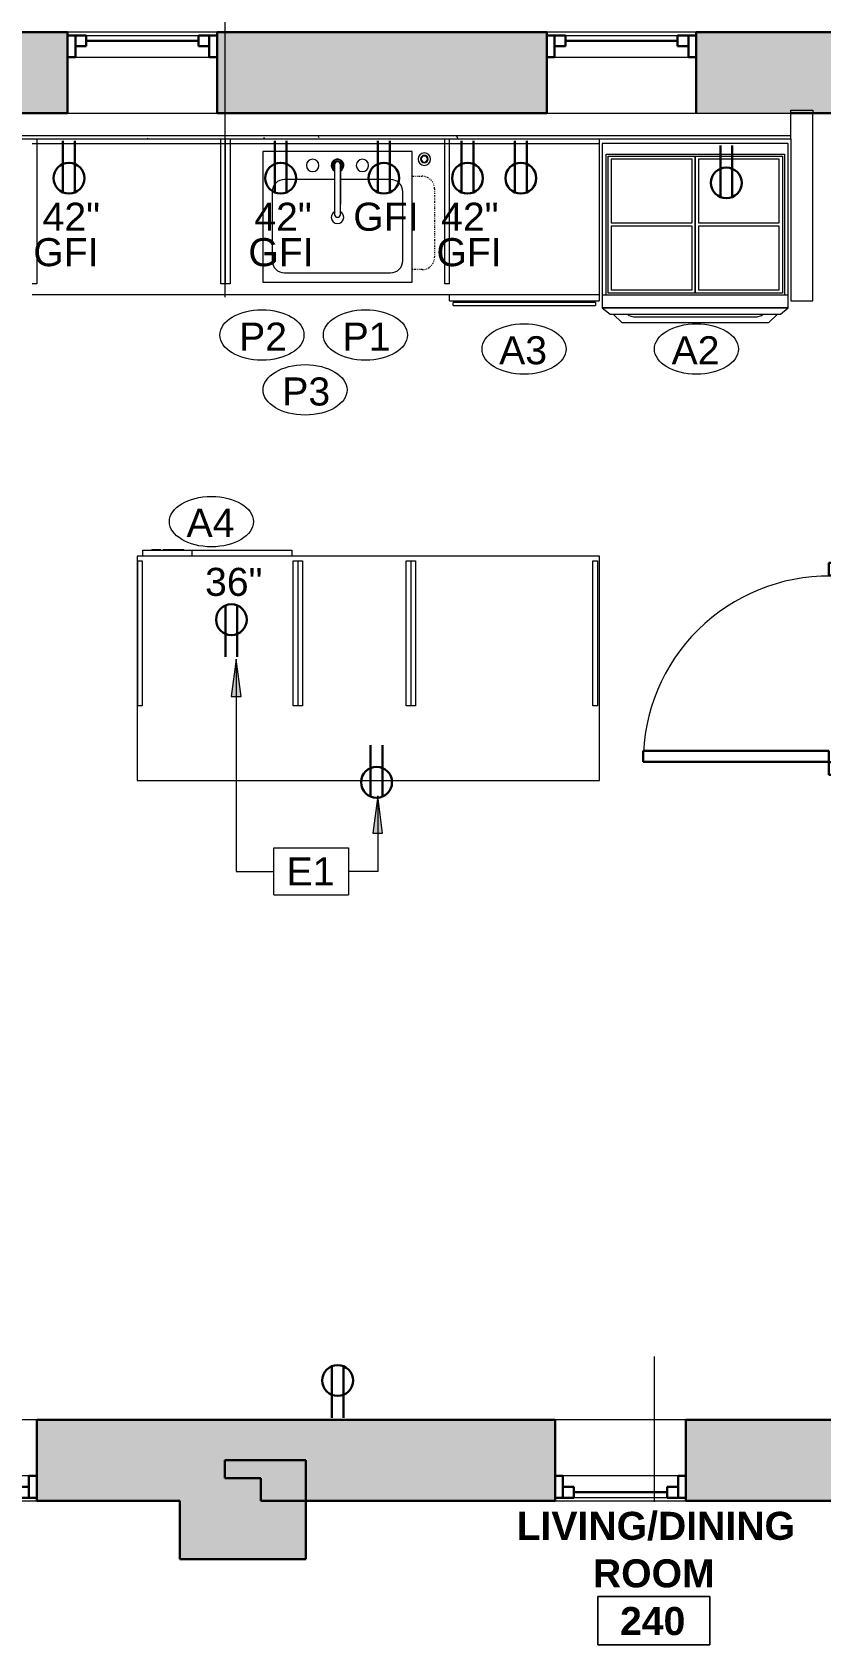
# Model space of a CAD drawing. Header units: inches. Extents: x -529 to 1015, y -2066 to -1239.
# Drawn here: x 96.3 to 223, y -1943.6 to -1684.7 of the extents above; entities that cross this region are included whole.
import ezdxf

# ---------------------------------------------------------------- set-up
doc = ezdxf.new("R2010")
doc.units = ezdxf.units.IN
doc.header["$MEASUREMENT"] = 0
doc.linetypes.add('Dash dot dot', pattern=[0.8125, 0.25, -0.1875, 0, -0.1875, 0, -0.1875])
for name, color, linetype, lineweight in [('A-ANNO-KEYN', 231, 'Continuous', 9), ('A-ANNO-NOTE', 131, 'Continuous', 9), ('A-AREA-IDEN', 2, 'Continuous', 9), ('A-DOOR', 31, 'Continuous', 18), ('A-DOOR-FRAM', 31, 'Continuous', 30), ('A-GENM', 13, 'Continuous', 9), ('A-GLAZ', 151, 'Continuous', 18), ('A-WALL', 113, 'Continuous', 18), ('A-WALL-PATT', 111, 'Continuous', 18), ('E-ELEC-FIXT-IDEN', 2, 'Continuous', 9), ('I-WALL', 2, 'Continuous', 18), ('P-SANR-FIXT', 6, 'Continuous', 9), ('P-SANR-FIXT-IDEN', 2, 'Continuous', 9), ('Q-CASE', 31, 'Continuous', 9), ('Q-SPCQ', 91, 'Continuous', 9), ('Q-SPCQ-IDEN', 132, 'Continuous', 9)]:
    doc.layers.add(name, color=color, linetype=linetype, lineweight=lineweight)
doc.styles.add('Arial', font='arial.ttf', dxfattribs={"height": 4.5})
doc.styles.add('Swis721 Lt BT', font='swissl.ttf', dxfattribs={"height": 4.5})
doc.styles.add('Swis721 Lt BT_B', font='', dxfattribs={"height": 4.5})
doc.styles.get('Swis721 Lt BT_B').set_extended_font_data('Swis721 Lt BT', bold=True)

# ---------------------------------------------------------------- blocks, each defined once
blk = doc.blocks.new('Window-Double-Hung - 24_ x 44_-5077948-2ND FLOOR - POWER _ SIGNAL')
at = {"layer": 'A-GLAZ', "color": 8, "lineweight": 30}
for p, q in [((-12, 6.5), (-12, -6.5)), ((-12, 6), (-9, 6)), ((-10.75, 6), (-10.75, 2.5)), ((-9, 6), (-9, 4.25)), ((9, 6), (12, 6)), ((9, 6), (9, 4.25)), ((10.75, 6), (10.75, 2.5)), ((12, -6.5), (12, 6.5)), ((-10.75, 4.25), (-9, 4.25)), ((-9, 5.125), (9, 5.125)), ((10.75, 4.25), (9, 4.25)), ((-12, 2.5), (-10.75, 2.5)), ((10.75, 2.5), (12, 2.5))]:
    blk.add_line(p, q, dxfattribs=at)
at = {"layer": 'A-GLAZ'}
for p, q in [((12, 6.5), (-12, 6.5)), ((-12, -6.5), (12, -6.5))]:
    blk.add_line(p, q, dxfattribs=at)
at = {"layer": 'A-GLAZ', "lineweight": 9}
for p, q in [((-9, 6), (9, 6)), ((-10.75, 2.5), (10.75, 2.5))]:
    blk.add_line(p, q, dxfattribs=at)
blk = doc.blocks.new('Window-Double-Hung - 21_ x 42_-5127715-2ND FLOOR - POWER _ SIGNAL')
at = {"layer": 'A-GLAZ', "color": 8, "lineweight": 30}
for p, q in [((-10.5, 6.5), (-10.5, -6.5)), ((-10.5, 6), (-7.5, 6)), ((-9.25, 6), (-9.25, 2.5)), ((-7.5, 6), (-7.5, 4.25)), ((7.5, 6), (10.5, 6)), ((7.5, 6), (7.5, 4.25)), ((9.25, 6), (9.25, 2.5)), ((10.5, -6.5), (10.5, 6.5)), ((-9.25, 4.25), (-7.5, 4.25)), ((-7.5, 5.125), (7.5, 5.125)), ((9.25, 4.25), (7.5, 4.25)), ((-10.5, 2.5), (-9.25, 2.5)), ((9.25, 2.5), (10.5, 2.5))]:
    blk.add_line(p, q, dxfattribs=at)
at = {"layer": 'A-GLAZ'}
for p, q in [((10.5, 6.5), (-10.5, 6.5)), ((-10.5, -6.5), (10.5, -6.5))]:
    blk.add_line(p, q, dxfattribs=at)
at = {"layer": 'A-GLAZ', "lineweight": 9}
for p, q in [((-7.5, 6), (7.5, 6)), ((-9.25, 2.5), (9.25, 2.5))]:
    blk.add_line(p, q, dxfattribs=at)
blk = doc.blocks.new('Counter Top w Sink Hole - 24_ Depth-5810331-2ND FLOOR - POWER _ SIGNAL')
at = {"layer": 'Q-CASE'}
for p, q in [((43.83, -25), (43.83, 0)), ((-47.26, -0.75), (43.83, -0.75)), ((-47.26, -25), (43.83, -25))]:
    blk.add_line(p, q, dxfattribs=at)
at = {"layer": 'Q-CASE', "linetype": 'Dash dot dot'}
for p, q in [((13.76, -6), (15.34, -6)), ((17.34, -8), (17.34, -19)), ((15.34, -21), (13.76, -21))]:
    blk.add_line(p, q, dxfattribs=at)
for centre, start, end in [((15.34, -8), 0, 90), ((15.34, -19), 270, 0)]:
    blk.add_arc(centre, 2, start, end, dxfattribs=at)
blk = doc.blocks.new('Counter Top-Island - 48_ Depth-6056954-2ND FLOOR - POWER _ SIGNAL')
at = {"layer": 'Q-CASE'}
for p, q in [((27.01, 1), (-47.26, 1)), ((-47.26, 1), (-47.26, -35)), ((27.01, -35), (27.01, 1)), ((-47.26, -35), (27.01, -35))]:
    blk.add_line(p, q, dxfattribs=at)
blk = doc.blocks.new('Sink Kitchen-Single - 30_ x 21_-V20-2ND FLOOR - POWER _ SIGNAL')
at = {"layer": 'P-SANR-FIXT'}
for p, q in [((12.62, 10.59), (-11.38, 10.59)), ((-11.38, 10.59), (-11.38, -10.41)), ((12.62, -10.41), (12.62, 10.59)), ((0.12, 8.34), (0.12, 7.93)), ((1.12, 8.34), (1.12, 7.93)), ((0.12, 6.09), (-7.88, 6.09)), ((0.12, 7.63), (0.12, 7.56)), ((0.12, 7.45), (0.12, 2.09)), ((1.12, 7.63), (1.12, 7.56)), ((1.12, 7.45), (1.12, 2.09)), ((9.12, 6.09), (1.12, 6.09)), ((-9.88, 4.09), (-9.88, -6.91)), ((11.12, -6.91), (11.12, 4.09)), ((-7.88, -8.91), (9.12, -8.91)), ((-11.38, -10.41), (12.62, -10.41))]:
    blk.add_line(p, q, dxfattribs=at)
for centre, radius, start, end in [((-3.38, 8.34), 1, 360, 180), ((-3.38, 8.34), 1, 180, 0), ((0.62, 8.34), 0.5, 172.1468, 180), ((0.62, 8.34), 0.5, 360, 7.8532), ((4.62, 8.34), 1, 360, 180), ((4.62, 8.34), 1, 180, 360), ((-7.88, 4.09), 2, 90, 180), ((9.12, 4.09), 2, 360, 90), ((0.62, 0), 1, 119.7374, 180), ((0.62, 0), 1, 180, 0), ((0.62, 2.09), 0.5, 180, 187.8532), ((0.62, 2.09), 0.5, 352.1468, 0), ((0.62, 0), 1, 360, 60.2626), ((-7.88, -6.91), 2, 180, 270), ((9.12, -6.91), 2, 270, 0)]:
    blk.add_arc(centre, radius, start, end, dxfattribs=at)
blk = doc.blocks.new('A-Dishwasher - A-Dishwasher-V22-2ND FLOOR - POWER _ SIGNAL')
at = {"layer": 'Q-SPCQ'}
for p, q in [((-12, -11.25), (-12, -10.25)), ((12, -10.25), (12, -11.25)), ((-12, -11.25), (12, -11.25)), ((11.43, -11.5), (-11.43, -11.5)), ((-11.43, -12), (-11.43, -11.5)), ((-11.43, -12), (11.43, -12)), ((-9.56, -11.25), (-9.56, -11.53)), ((-9.31, -11.53), (-9.31, -11.25)), ((9.31, -11.25), (9.31, -11.54)), ((9.56, -11.54), (9.56, -11.25)), ((11.43, -11.5), (11.43, -12))]:
    blk.add_line(p, q, dxfattribs=at)
blk = doc.blocks.new('downloadobjectfile_id_545f57b4-3f5a-4e79-aba9-7237f85c401a - ER30DSCHBG3-V18-2ND FLOOR - POWER _ SIGNAL')
at = {"layer": 'A-GENM'}
for p, q in [((14.94, 0), (-14.94, 0)), ((-14.94, 0), (-14.94, -26.38)), ((-14.31, -1.69), (14.31, -1.69)), ((-14.31, -24.31), (-14.31, -1.69)), ((-14, -2), (0, -2)), ((-14, -24), (-14, -2)), ((-13.5, -2.5), (-13.5, -12.75)), ((-0.5, -2.5), (-13.5, -2.5)), ((-0.5, -12.75), (-0.5, -2.5)), ((0, -2), (0, -24)), ((0, -2), (14, -2)), ((0, -24), (0, -2)), ((0.5, -2.5), (0.5, -12.75)), ((13.5, -2.5), (0.5, -2.5)), ((13.5, -12.75), (13.5, -2.5)), ((14, -2), (14, -24)), ((14.31, -1.69), (14.31, -24.31)), ((14.94, -26.38), (14.94, 0)), ((-13.5, -12.75), (-0.5, -12.75)), ((0.5, -12.75), (13.5, -12.75)), ((-13.5, -13.25), (-13.5, -23.5)), ((-0.5, -13.25), (-13.5, -13.25)), ((-0.5, -23.5), (-0.5, -13.25)), ((0.5, -13.25), (0.5, -23.5)), ((13.5, -13.25), (0.5, -13.25)), ((13.5, -23.5), (13.5, -13.25)), ((-14.94, -24.31), (14.94, -24.31)), ((0, -24), (-14, -24)), ((-13.5, -23.5), (-0.5, -23.5)), ((14, -24), (0, -24)), ((0.5, -23.5), (13.5, -23.5)), ((14.94, -26.38), (-14.94, -26.38)), ((-14.94, -26.38), (-13.69, -27.38)), ((-14.94, -26.38), (14.94, -26.38)), ((-13.69, -27.38), (13.69, -27.38)), ((-11.75, -28.81), (-13.19, -27.38)), ((-10.9, -27.38), (-10.66, -27.62)), ((-10.66, -27.62), (-9.94, -27.81)), ((-9.94, -27.81), (9.94, -27.81)), ((9.94, -27.81), (10.66, -27.62)), ((10.66, -27.62), (10.9, -27.38)), ((13.19, -27.38), (11.75, -28.81)), ((13.69, -27.38), (14.94, -26.38)), ((11.75, -28.81), (-11.75, -28.81))]:
    blk.add_line(p, q, dxfattribs=at)
blk = doc.blocks.new('A-Microwave - 800 Watt-1_5CuFt-4748816-2ND FLOOR - POWER _ SIGNAL')
at = {"layer": 'Q-SPCQ'}
for p, q in [((-6.89, -28.75), (-6.89, -27.8)), ((9.11, -27.8), (9.11, -28.75)), ((17.11, -28.75), (17.11, -27.8)), ((9.11, -28.75), (-6.89, -28.75)), ((17.11, -28.75), (9.11, -28.75)), ((10.48, -28.75), (10.48, -28.88)), ((11.86, -28.88), (10.48, -28.88)), ((11.86, -28.75), (11.86, -28.88)), ((11.92, -28.88), (11.86, -28.88)), ((11.92, -28.88), (11.92, -28.75)), ((12.42, -28.88), (11.92, -28.88)), ((12.42, -28.75), (12.42, -28.88)), ((13.79, -28.88), (12.42, -28.88)), ((13.79, -28.88), (13.79, -28.75)), ((14.23, -28.75), (14.23, -28.88)), ((15.61, -28.88), (14.23, -28.88)), ((15.61, -28.88), (15.61, -28.75))]:
    blk.add_line(p, q, dxfattribs=at)
blk = doc.blocks.new('CW Cupbd Combined - UB 36_h x 24_d - 1 Drawer - 1 Shelf - 2 Doors below-5965327-2ND FLOOR - POWER _ SIGNAL')
at = {"layer": 'Q-CASE'}
for p, q in [((2, -25.61), (2, -2.36)), ((2.75, -2.36), (2.75, -25.61)), ((37.25, -25.61), (37.25, -2.36)), ((38, -25.61), (38, -2.36)), ((2.75, -25.61), (2, -25.61)), ((38, -25.61), (37.25, -25.61))]:
    blk.add_line(p, q, dxfattribs=at)
blk = doc.blocks.new('CW Cupbd1 - UB 36_h x 24_d - 2 Doors - 1 Shelf-5985495-2ND FLOOR - POWER _ SIGNAL')
at = {"layer": 'Q-CASE'}
for p, q in [((2.75, -2.36), (2.75, -25.61)), ((32.27, -25.61), (32.27, -2.36)), ((33.02, -25.61), (33.02, -2.36)), ((2.75, -25.61), (2, -25.61)), ((33.02, -25.61), (32.27, -25.61))]:
    blk.add_line(p, q, dxfattribs=at)
blk = doc.blocks.new('CW Cupbd1 - UB 42_h x 24_d - Open - 1 Shelf-5979671-2ND FLOOR - POWER _ SIGNAL')
at = {"layer": 'Q-CASE'}
for p, q in [((2, -2.36), (2.75, -2.36)), ((2, -25.61), (2, -2.36)), ((2.75, -2.36), (2.75, -25.61)), ((27, -2.36), (27.75, -2.36)), ((27, -25.61), (27, -2.36)), ((27.75, -25.61), (27.75, -2.36)), ((2.75, -25.61), (2, -25.61)), ((27.75, -25.61), (27, -25.61))]:
    blk.add_line(p, q, dxfattribs=at)
blk = doc.blocks.new('CW Cupbd1 - UB 42_h x 24_d - 1 Door-5979840-2ND FLOOR - POWER _ SIGNAL')
at = {"layer": 'Q-CASE'}
for p, q in [((2, -2.36), (2.75, -2.36)), ((2, -25.61), (2, -2.36)), ((2.75, -2.36), (2.75, -25.61)), ((19.37, -2.36), (20.12, -2.36)), ((19.37, -25.61), (19.37, -2.36)), ((20.12, -25.61), (20.12, -2.36)), ((2.75, -25.61), (2, -25.61)), ((20.12, -25.61), (19.37, -25.61))]:
    blk.add_line(p, q, dxfattribs=at)
blk = doc.blocks.new('CW Cupbd1 - UB 4_h x 24_d - 2 Doors - 1 Shelf-6057153-2ND FLOOR - POWER _ SIGNAL')
at = {"layer": 'Q-CASE'}
for p, q in [((2, -2.36), (2.75, -2.36)), ((2, -25.61), (2, -2.36)), ((2.75, -2.36), (2.75, -25.61)), ((31.25, -2.36), (32, -2.36)), ((31.25, -25.61), (31.25, -2.36)), ((32, -25.61), (32, -2.36)), ((2.75, -25.61), (2, -25.61)), ((32, -25.61), (31.25, -25.61))]:
    blk.add_line(p, q, dxfattribs=at)
blk = doc.blocks.new('P-Sink Top Switch - P-Sink Top Switch-6024673-2ND FLOOR - POWER _ SIGNAL')
at = {"layer": 'P-SANR-FIXT'}
for radius, start, end in [(1, 0, 180), (0.606, 360, 180), (0.549, 0, 180), (0.5, 360, 180), (1, 180, 360), (0.606, 180, 360), (0.549, 180, 360), (0.5, 180, 360)]:
    blk.add_arc((0, 0), radius, start, end, dxfattribs=at)
blk = doc.blocks.new('P-Faucet-Counter - Matte Black-V30-2ND FLOOR - POWER _ SIGNAL')
at = {"layer": 'P-SANR-FIXT'}
for p, q in [((-0.47, 0.12), (-0.47, -7.88)), ((0.47, -7.88), (0.47, 0.12))]:
    blk.add_line(p, q, dxfattribs=at)
for centre, radius, start, end in [((0, 0), 1.02, 90, 242.3563), ((0, 0), 0.933, 90, 239.9469), ((0, 0), 0.875, 90, 237.5344), ((0, 0), 0.656, 90, 224.5084), ((0, 0.12), 0.467, 0, 180), ((0, 0), 1.02, 297.6437, 90), ((0, 0), 0.933, 300.0531, 90), ((0, 0), 0.875, 302.4656, 90), ((0, 0), 0.656, 315.4916, 90), ((0, -7.88), 0.467, 180, 360)]:
    blk.add_arc(centre, radius, start, end, dxfattribs=at)
blk = doc.blocks.new('Single Flush - D1 2_6_ X 8_ - NOT FR-6102321-2ND FLOOR - POWER _ SIGNAL')
at = {"layer": 'A-DOOR', "lineweight": 30}
for p, q in [((13.15625, -1.75), (14.90625, -1.75)), ((13.15625, -31.5625), (13.15625, -1.75)), ((14.90625, -1.75), (14.90625, -31.5625)), ((14.90625, -31.5625), (13.15625, -31.5625))]:
    blk.add_line(p, q, dxfattribs=at)
at = {"layer": 'A-DOOR', "lineweight": 9}
blk.add_arc((14.90625, -1.75), 29.8125, 179.5, 270, dxfattribs=at)
at = {"layer": 'A-DOOR-FRAM'}
for p, q in [((-17, 4), (-17, -1.75)), ((-17, 4), (-15, 4)), ((-15, 4), (-15, -1.75)), ((15.000004, 4), (15.000004, -1.75)), ((15.000004, 4), (17.000004, 4)), ((17.000004, 4), (17.000004, -1.75)), ((-17, -1.75), (-15, -1.75)), ((15.000004, -1.75), (17.000004, -1.75))]:
    blk.add_line(p, q, dxfattribs=at)
blk = doc.blocks.new('Appliance_Specialty Equipment Tag - Standard-3515593-2ND FLOOR - POWER _ SIGNAL')
at = {"layer": 'Q-SPCQ-IDEN'}
blk.add_ellipse((-0.0499, 0.0037), major_axis=(-0.1406, 0), ratio=0.600473, dxfattribs=at)
blk = doc.blocks.new('Room Tag - Room Name and Number-3379422-2ND FLOOR - POWER _ SIGNAL')
at = {"layer": 'A-AREA-IDEN'}
for p, q in [((-0.1881, -0.1636), (-0.1881, -0.0018)), ((-0.1881, -0.0018), (0.1869, -0.0018)), ((0.1869, -0.0018), (-0.1881, -0.0018)), ((-0.1881, -0.0018), (-0.1881, -0.1636)), ((0.1869, -0.0018), (0.1869, -0.1636)), ((0.1869, -0.1636), (0.1869, -0.0018)), ((0.1869, -0.1636), (-0.1881, -0.1636)), ((-0.1881, -0.1636), (0.1869, -0.1636))]:
    blk.add_line(p, q, dxfattribs=at)
blk = doc.blocks.new('Plumbing Equipment Tag - Standard-3394155-2ND FLOOR - POWER _ SIGNAL')
at = {"layer": 'P-SANR-FIXT-IDEN'}
blk.add_ellipse((-0.0499, 0.0037), major_axis=(-0.1406, 0), ratio=0.600473, dxfattribs=at)
blk = doc.blocks.new('Keynote Tag - Keynote Number - Boxed-135510-2ND FLOOR - POWER _ SIGNAL')
at = {"layer": 'A-ANNO-KEYN'}
for p, q in [((-0.125, -0.0792), (-0.125, 0.0781)), ((-0.125, 0.0781), (0.125, 0.0781)), ((0.125, 0.0781), (0.125, -0.0792)), ((-0.125, -0.0792), (0.125, -0.0792))]:
    blk.add_line(p, q, dxfattribs=at)

msp = doc.modelspace()

# ---------------------------------------------------------------- hatches: boundary and pattern name
at = {"layer": 'A-ANNO-KEYN'}
for points in [[(129.09, -1785.37), (128.3, -1791.37), (129.88, -1791.37)], [(151.82, -1807.32), (151.03, -1813.32), (152.61, -1813.32)]]:
    msp.add_hatch(color=256, dxfattribs=at).paths.add_polyline_path(points, flags=0)
at = {"layer": 'A-WALL-PATT', "lineweight": 9}
h = msp.add_hatch(color=7, dxfattribs=at)
h.paths.add_polyline_path([(357.94, -1697.72), (357.94, -1684.72), (202.95, -1684.72), (202.95, -1697.72), (269.25, -1697.72)], flags=0)
h.paths.add_polyline_path([(126.01, -1697.72), (178.95, -1697.72), (178.95, -1684.72), (126.01, -1684.72), (126.01, -1696.25)], flags=0)
h.paths.add_polyline_path([(102.01, -1697.72), (102.01, -1684.72), (52.01, -1684.72), (52.01, -1697.72), (94.02, -1697.72)], flags=0)
h.paths.add_polyline_path([(-16.25, -1697.72), (28.01, -1697.72), (28.01, -1684.72), (-21.36, -1684.72), (-21.36, -1697.72)], flags=0)
h.paths.add_polyline_path([(-45.36, -1697.72), (-45.36, -1684.72), (-186.36, -1684.72), (-186.36, -1697.72), (-71.39, -1697.72)], flags=0)
h = msp.add_hatch(dxfattribs=at)
h.set_pattern_fill('FP_1', color=256, style=0, pattern_type=2)
h.set_pattern_definition([(0, (0, 0), (15.36, 3.84), [0.634, -10.886, 0.634, -10.886, -61.44]), (0, (0, 0), (15.36, 3.84), [-23.04, 0.634, -22.406, 0.634, -10.886, -26.88]), (0, (0, 0), (15.36, 3.84), [-57.6, 0.634, -7.046, 0.634, -18.566]), (120, (5.76, 1.92), (-11.0055376, 11.38215), [0.634, -10.886, 0.634, -10.886, -61.44]), (120, (5.76, 1.92), (-11.0055376, 11.38215), [-23.04, 0.634, -22.406, 0.634, -10.886, -26.88]), (120, (5.76, 1.92), (-11.0055376, 11.38215), [-57.6, 0.634, -7.046, 0.634, -18.566]), (240, (7.68, 9.6), (-4.3544624, -15.22215), [0.634, -10.886, 0.634, -10.886, -61.44]), (240, (7.68, 9.6), (-4.3544624, -15.22215), [-23.04, 0.634, -22.406, 0.634, -10.886, -26.88]), (240, (7.68, 9.6), (-4.3544624, -15.22215), [-57.6, 0.634, -7.046, 0.634, -18.566])])
h.paths.add_polyline_path([(218.18, -1701.84), (218.18, -1701.34), (65.2, -1701.34), (65.2, -1701.84), (204.28, -1701.84)], flags=0)
h.paths.add_polyline_path([(61.7, -1701.84), (61.7, -1701.34), (18.7, -1701.34), (18.7, -1701.84), (53.45, -1701.84)], flags=0)
h = msp.add_hatch(color=7, dxfattribs=at)
h.paths.add_polyline_path([(335.08, -1920.52), (335.08, -1914.91), (351.7, -1914.91), (351.7, -1907.52), (201.3, -1907.52), (201.3, -1920.52), (314.55, -1920.52)], flags=0)
h.paths.add_polyline_path([(180.3, -1920.52), (180.3, -1907.52), (97.05, -1907.52), (97.05, -1920.52), (133.05, -1920.52)], flags=0)
h.paths.add_polyline_path([(76.05, -1920.52), (76.05, -1907.52), (-16.81, -1907.52), (-16.81, -1920.52), (38.88, -1920.52)], flags=0)
h.paths.add_polyline_path([(-86.81, -1920.52), (-73.81, -1920.52), (-73.81, -1916.91), (-64.92, -1916.91), (-64.92, -1920.52), (-37.81, -1920.52), (-37.81, -1907.52), (-235.08, -1907.52), (-235.08, -1920.52), (-181.66, -1920.52)], flags=0)
h.paths.add_polyline_path([(-261.08, -1920.52), (-261.08, -1907.52), (-273.58, -1907.52), (-273.58, -1920.52)], flags=0)
for points in [[(140.26, -1916.91), (140.26, -1914.02), (127.26, -1914.02), (127.26, -1916.91), (133.05, -1916.91)], [(140.26, -1929.91), (140.26, -1916.91), (133.05, -1916.91), (133.05, -1929.91)], [(133.05, -1929.91), (133.05, -1920.52), (120.05, -1920.52), (120.05, -1929.91)]]:
    msp.add_hatch(color=7, dxfattribs=at).paths.add_polyline_path(points, flags=0)

# ---------------------------------------------------------------- linework, layer by layer
at = {"layer": 'A-ANNO-KEYN'}
for p, q in [((129.09, -1785.37), (128.3, -1791.37)), ((129.88, -1791.37), (129.09, -1785.37)), ((129.09, -1785.37), (129.09, -1819.47)), ((128.3, -1791.37), (129.88, -1791.37)), ((151.82, -1807.32), (151.03, -1813.32)), ((152.61, -1813.32), (151.82, -1807.32)), ((151.82, -1807.32), (151.82, -1819.47)), ((151.03, -1813.32), (152.61, -1813.32)), ((129.09, -1819.47), (135.13, -1819.47)), ((151.82, -1819.47), (147.13, -1819.47))]:
    msp.add_line(p, q, dxfattribs=at)
at = {"layer": 'A-ANNO-NOTE', "lineweight": 30}
for p, q in [((101.27, -1702.17), (101.27, -1710.43)), ((103.19, -1702.17), (103.19, -1710.43)), ((103.19, -1702.17), (103.19, -1710.43)), ((135.27, -1702.17), (135.27, -1710.43)), ((137.19, -1702.17), (137.19, -1710.43)), ((137.19, -1702.17), (137.19, -1710.43)), ((151.84, -1702.17), (151.84, -1710.43)), ((153.75, -1702.17), (153.75, -1710.43)), ((153.75, -1702.17), (153.75, -1710.43)), ((165.27, -1702.17), (165.27, -1710.43)), ((167.19, -1702.17), (167.19, -1710.43)), ((167.19, -1702.17), (167.19, -1710.43)), ((173.84, -1702.17), (173.84, -1710.43)), ((175.75, -1702.17), (175.75, -1710.43)), ((175.75, -1702.17), (175.75, -1710.43)), ((206.84, -1702.92), (206.84, -1711.18)), ((208.75, -1702.92), (208.75, -1711.18)), ((208.75, -1702.92), (208.75, -1711.18)), ((127.36, -1785.02), (127.36, -1776.75)), ((129.27, -1785.02), (129.27, -1776.75)), ((129.27, -1785.02), (129.27, -1776.75)), ((150.67, -1799.17), (150.67, -1807.43)), ((152.59, -1799.17), (152.59, -1807.43)), ((152.59, -1799.17), (152.59, -1807.43)), ((144.43, -1907.2), (144.43, -1898.93)), ((144.43, -1907.2), (144.43, -1898.93)), ((146.34, -1907.2), (146.34, -1898.93))]:
    msp.add_line(p, q, dxfattribs=at)
for centre, radius in [((102.23, -1708.15), 2.48), ((136.23, -1708.15), 2.48), ((152.8, -1708.15), 2.47), ((166.23, -1708.15), 2.48), ((174.8, -1708.15), 2.48), ((207.8, -1708.9), 2.47), ((128.32, -1779.04), 2.47), ((151.63, -1805.15), 2.48), ((145.38, -1901.21), 2.48)]:
    msp.add_circle(centre, radius, dxfattribs=at)
at = {"layer": 'A-AREA-IDEN'}
for p, q in [((127.34, -1727.24), (127.34, -1672.8)), ((196.19, -1897.37), (196.19, -1920.67))]:
    msp.add_line(p, q, dxfattribs=at)
at = {"layer": 'A-WALL', "color": 8, "lineweight": 30}
for p, q in [((102.01, -1684.72), (52.01, -1684.72)), ((178.95, -1684.72), (126.01, -1684.72)), ((357.94, -1684.72), (202.95, -1684.72)), ((52.01, -1697.72), (102.01, -1697.72)), ((126.01, -1697.72), (178.95, -1697.72)), ((218.18, -1697.72), (357.94, -1697.72)), ((180.3, -1907.52), (97.05, -1907.52)), ((263.75, -1907.52), (201.3, -1907.52)), ((140.26, -1914.02), (127.26, -1914.02)), ((127.26, -1914.02), (127.26, -1916.91)), ((140.26, -1929.91), (140.26, -1914.02)), ((127.26, -1916.91), (133.05, -1916.91)), ((133.05, -1916.91), (133.05, -1920.52)), ((97.05, -1920.52), (120.05, -1920.52)), ((120.05, -1920.52), (120.05, -1929.91)), ((133.05, -1920.52), (180.3, -1920.52)), ((201.3, -1920.52), (335.08, -1920.52)), ((120.05, -1929.91), (140.26, -1929.91))]:
    msp.add_line(p, q, dxfattribs=at)
at = {"layer": 'A-WALL', "color": 55}
msp.add_line((202.95, -1697.72), (218.18, -1697.72), dxfattribs=at)
at = {"layer": 'A-WALL'}
for p, q in [((218.18, -1701.84), (218.18, -1697.22)), ((221.68, -1697.22), (221.68, -1697.72)), ((218.18, -1701.34), (18.7, -1701.34))]:
    msp.add_line(p, q, dxfattribs=at)
at = {"layer": 'I-WALL', "lineweight": 9}
msp.add_line((218.18, -1697.22), (221.68, -1697.22), dxfattribs=at)
at = {"layer": 'I-WALL'}
for p, q in [((221.68, -1727.84), (221.68, -1697.72)), ((65.2, -1701.84), (218.18, -1701.84)), ((218.18, -1701.84), (218.18, -1727.84)), ((218.18, -1727.84), (221.68, -1727.84))]:
    msp.add_line(p, q, dxfattribs=at)

# ---------------------------------------------------------------- block references
at = {"layer": 'A-ANNO-KEYN', "xscale": 47.99999999999997, "yscale": 47.99999999999997, "zscale": 47.99999999999997}
msp.add_blockref('Keynote Tag - Keynote Number - Boxed-135510-2ND FLOOR - POWER _ SIGNAL', (141.13, -1819.44), dxfattribs=at)
msp.add_blockref('Keynote Tag - Keynote Number - Boxed-135510-2ND FLOOR - POWER _ SIGNAL', (141.13, -1819.44), dxfattribs=at)
at = {"layer": 'A-AREA-IDEN', "xscale": 47.99999999999997, "yscale": 47.99999999999997, "zscale": 47.99999999999997}
msp.add_blockref('Room Tag - Room Name and Number-3379422-2ND FLOOR - POWER _ SIGNAL', (196.18, -1935.78), dxfattribs=at)
at = {"layer": 'A-DOOR', "rotation": 270}
msp.add_blockref('Single Flush - D1 2_6_ X 8_ - NOT FR-6102321-2ND FLOOR - POWER _ SIGNAL', (226, -1786.94), dxfattribs=at)
at = {"layer": 'A-GLAZ'}
for p in [(114.01, -1691.22), (190.95, -1691.22)]:
    msp.add_blockref('Window-Double-Hung - 24_ x 44_-5077948-2ND FLOOR - POWER _ SIGNAL', p, dxfattribs=at)
at = {"layer": 'A-GLAZ', "rotation": 180}
for p in [(86.55, -1914.02), (190.8, -1914.02)]:
    msp.add_blockref('Window-Double-Hung - 21_ x 42_-5127715-2ND FLOOR - POWER _ SIGNAL', p, dxfattribs=at)
at = {"layer": 'P-SANR-FIXT'}
for name, p in [('Sink Kitchen-Single - 30_ x 21_-V20-2ND FLOOR - POWER _ SIGNAL', (144.74, -1714.44)), ('P-Faucet-Counter - Matte Black-V30-2ND FLOOR - POWER _ SIGNAL', (145.36, -1706.09))]:
    msp.add_blockref(name, p, dxfattribs=at)
at = {"layer": 'P-SANR-FIXT', "rotation": 269.9999999999999}
msp.add_blockref('P-Sink Top Switch - P-Sink Top Switch-6024673-2ND FLOOR - POWER _ SIGNAL', (159.31, -1705.09), dxfattribs=at)
at = {"layer": 'P-SANR-FIXT-IDEN', "xscale": 47.99999999999997, "yscale": 47.99999999999997, "zscale": 47.99999999999997}
for p in [(135.62, -1733.51), (152.24, -1733.51), (142.55, -1742.32)]:
    msp.add_blockref('Plumbing Equipment Tag - Standard-3394155-2ND FLOOR - POWER _ SIGNAL', p, dxfattribs=at)
at = {"layer": 'Q-CASE'}
for name, p in [('Counter Top w Sink Hole - 24_ Depth-5810331-2ND FLOOR - POWER _ SIGNAL', (143.6, -1701.84)), ('CW Cupbd1 - UB 36_h x 24_d - 2 Doors - 1 Shelf-5985495-2ND FLOOR - POWER _ SIGNAL', (94.34, -1699.48)), ('CW Cupbd Combined - UB 36_h x 24_d - 1 Drawer - 1 Shelf - 2 Doors below-5965327-2ND FLOOR - POWER _ SIGNAL', (125.36, -1699.48)), ('Counter Top-Island - 48_ Depth-6056954-2ND FLOOR - POWER _ SIGNAL', (160.42, -1769.84))]:
    msp.add_blockref(name, p, dxfattribs=at)
at = {"layer": 'Q-CASE', "rotation": 180}
for name, p in [('CW Cupbd1 - UB 42_h x 24_d - Open - 1 Shelf-5979671-2ND FLOOR - POWER _ SIGNAL', (140.98, -1795.21)), ('CW Cupbd1 - UB 42_h x 24_d - 1 Door-5979840-2ND FLOOR - POWER _ SIGNAL', (159.11, -1795.21)), ('CW Cupbd1 - UB 4_h x 24_d - 2 Doors - 1 Shelf-6057153-2ND FLOOR - POWER _ SIGNAL', (189.11, -1795.21))]:
    msp.add_blockref(name, p, dxfattribs=at)
at = {"layer": 'Q-SPCQ'}
for name, p in [('downloadobjectfile_id_545f57b4-3f5a-4e79-aba9-7237f85c401a - ER30DSCHBG3-V18-2ND FLOOR - POWER _ SIGNAL', (202.81, -1702.59)), ('A-Dishwasher - A-Dishwasher-V22-2ND FLOOR - POWER _ SIGNAL', (175.36, -1716.59))]:
    msp.add_blockref(name, p, dxfattribs=at)
at = {"layer": 'Q-SPCQ', "rotation": 180}
msp.add_blockref('A-Microwave - 800 Watt-1_5CuFt-4748816-2ND FLOOR - POWER _ SIGNAL', (131.15, -1796.64), dxfattribs=at)
at = {"layer": 'Q-SPCQ-IDEN', "xscale": 47.99999999999997, "yscale": 47.99999999999997, "zscale": 47.99999999999997}
for p in [(177.71, -1735.76), (205.4, -1735.76), (127.51, -1763.47)]:
    msp.add_blockref('Appliance_Specialty Equipment Tag - Standard-3515593-2ND FLOOR - POWER _ SIGNAL', p, dxfattribs=at)

# ---------------------------------------------------------------- texts
at = {"layer": 'A-ANNO-KEYN', "insert": (137.18, -1817.22), "char_height": 4.5, "width": 9.393, "attachment_point": 1, "style": 'Arial'}
msp.add_mtext('E1', dxfattribs=at)
msp.add_mtext('E1', dxfattribs=at)
at = {"layer": 'A-ANNO-NOTE', "char_height": 4.5, "attachment_point": 1, "style": 'Swis721 Lt BT'}
for s, insert, width in [('42"', (98, -1712.09), 10.302), ('42"', (132, -1712.09), 10.302), ('GFI', (147.89, -1712.09), 11.9685), ('42"', (162, -1712.09), 10.302), ('36"', (124.09, -1770.72), 10.302)]:
    msp.add_mtext(s, dxfattribs=dict(at, insert=insert, width=width))
at = {"layer": 'A-AREA-IDEN', "char_height": 4.5, "attachment_point": 1, "style": 'Swis721 Lt BT_B'}
for s, insert, width in [('LIVING/DINING', (174.12, -1922.29), 53.328), ('ROOM', (186.37, -1929.92), 23.7855), ('240', (190.73, -1937.58), 12.726)]:
    msp.add_mtext(s, dxfattribs=dict(at, insert=insert, width=width))
at = {"layer": 'E-ELEC-FIXT-IDEN', "char_height": 4.5, "width": 11.9685, "attachment_point": 1, "style": 'Swis721 Lt BT'}
for insert in [(96.5, -1717.78), (131.04, -1717.78), (161.25, -1717.78)]:
    msp.add_mtext('GFI', dxfattribs=dict(at, insert=insert))
at = {"layer": 'P-SANR-FIXT-IDEN', "char_height": 4.5, "width": 8.787, "attachment_point": 1, "style": 'Swis721 Lt BT'}
for s, insert in [('P2', (129.56, -1731.34)), ('P1', (146.18, -1731.34)), ('P3', (136.49, -1740.15))]:
    msp.add_mtext(s, dxfattribs=dict(at, insert=insert))
at = {"layer": 'Q-SPCQ-IDEN', "char_height": 4.5, "width": 9.393, "attachment_point": 1, "style": 'Arial'}
for s, insert in [('A3', (171.32, -1733.53)), ('A2', (199.01, -1733.53)), ('A4', (121.12, -1761.24))]:
    msp.add_mtext(s, dxfattribs=dict(at, insert=insert))

doc.saveas('drawing.dxf')
